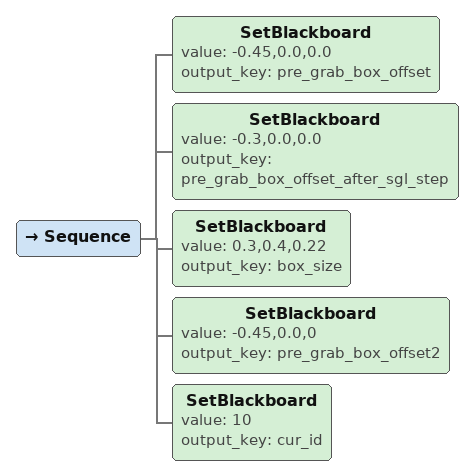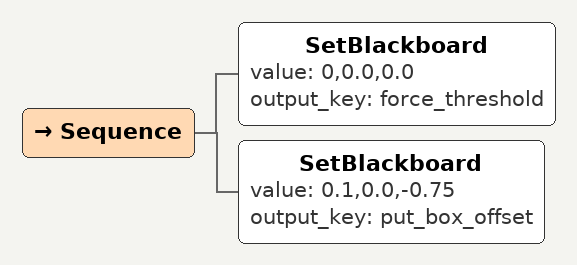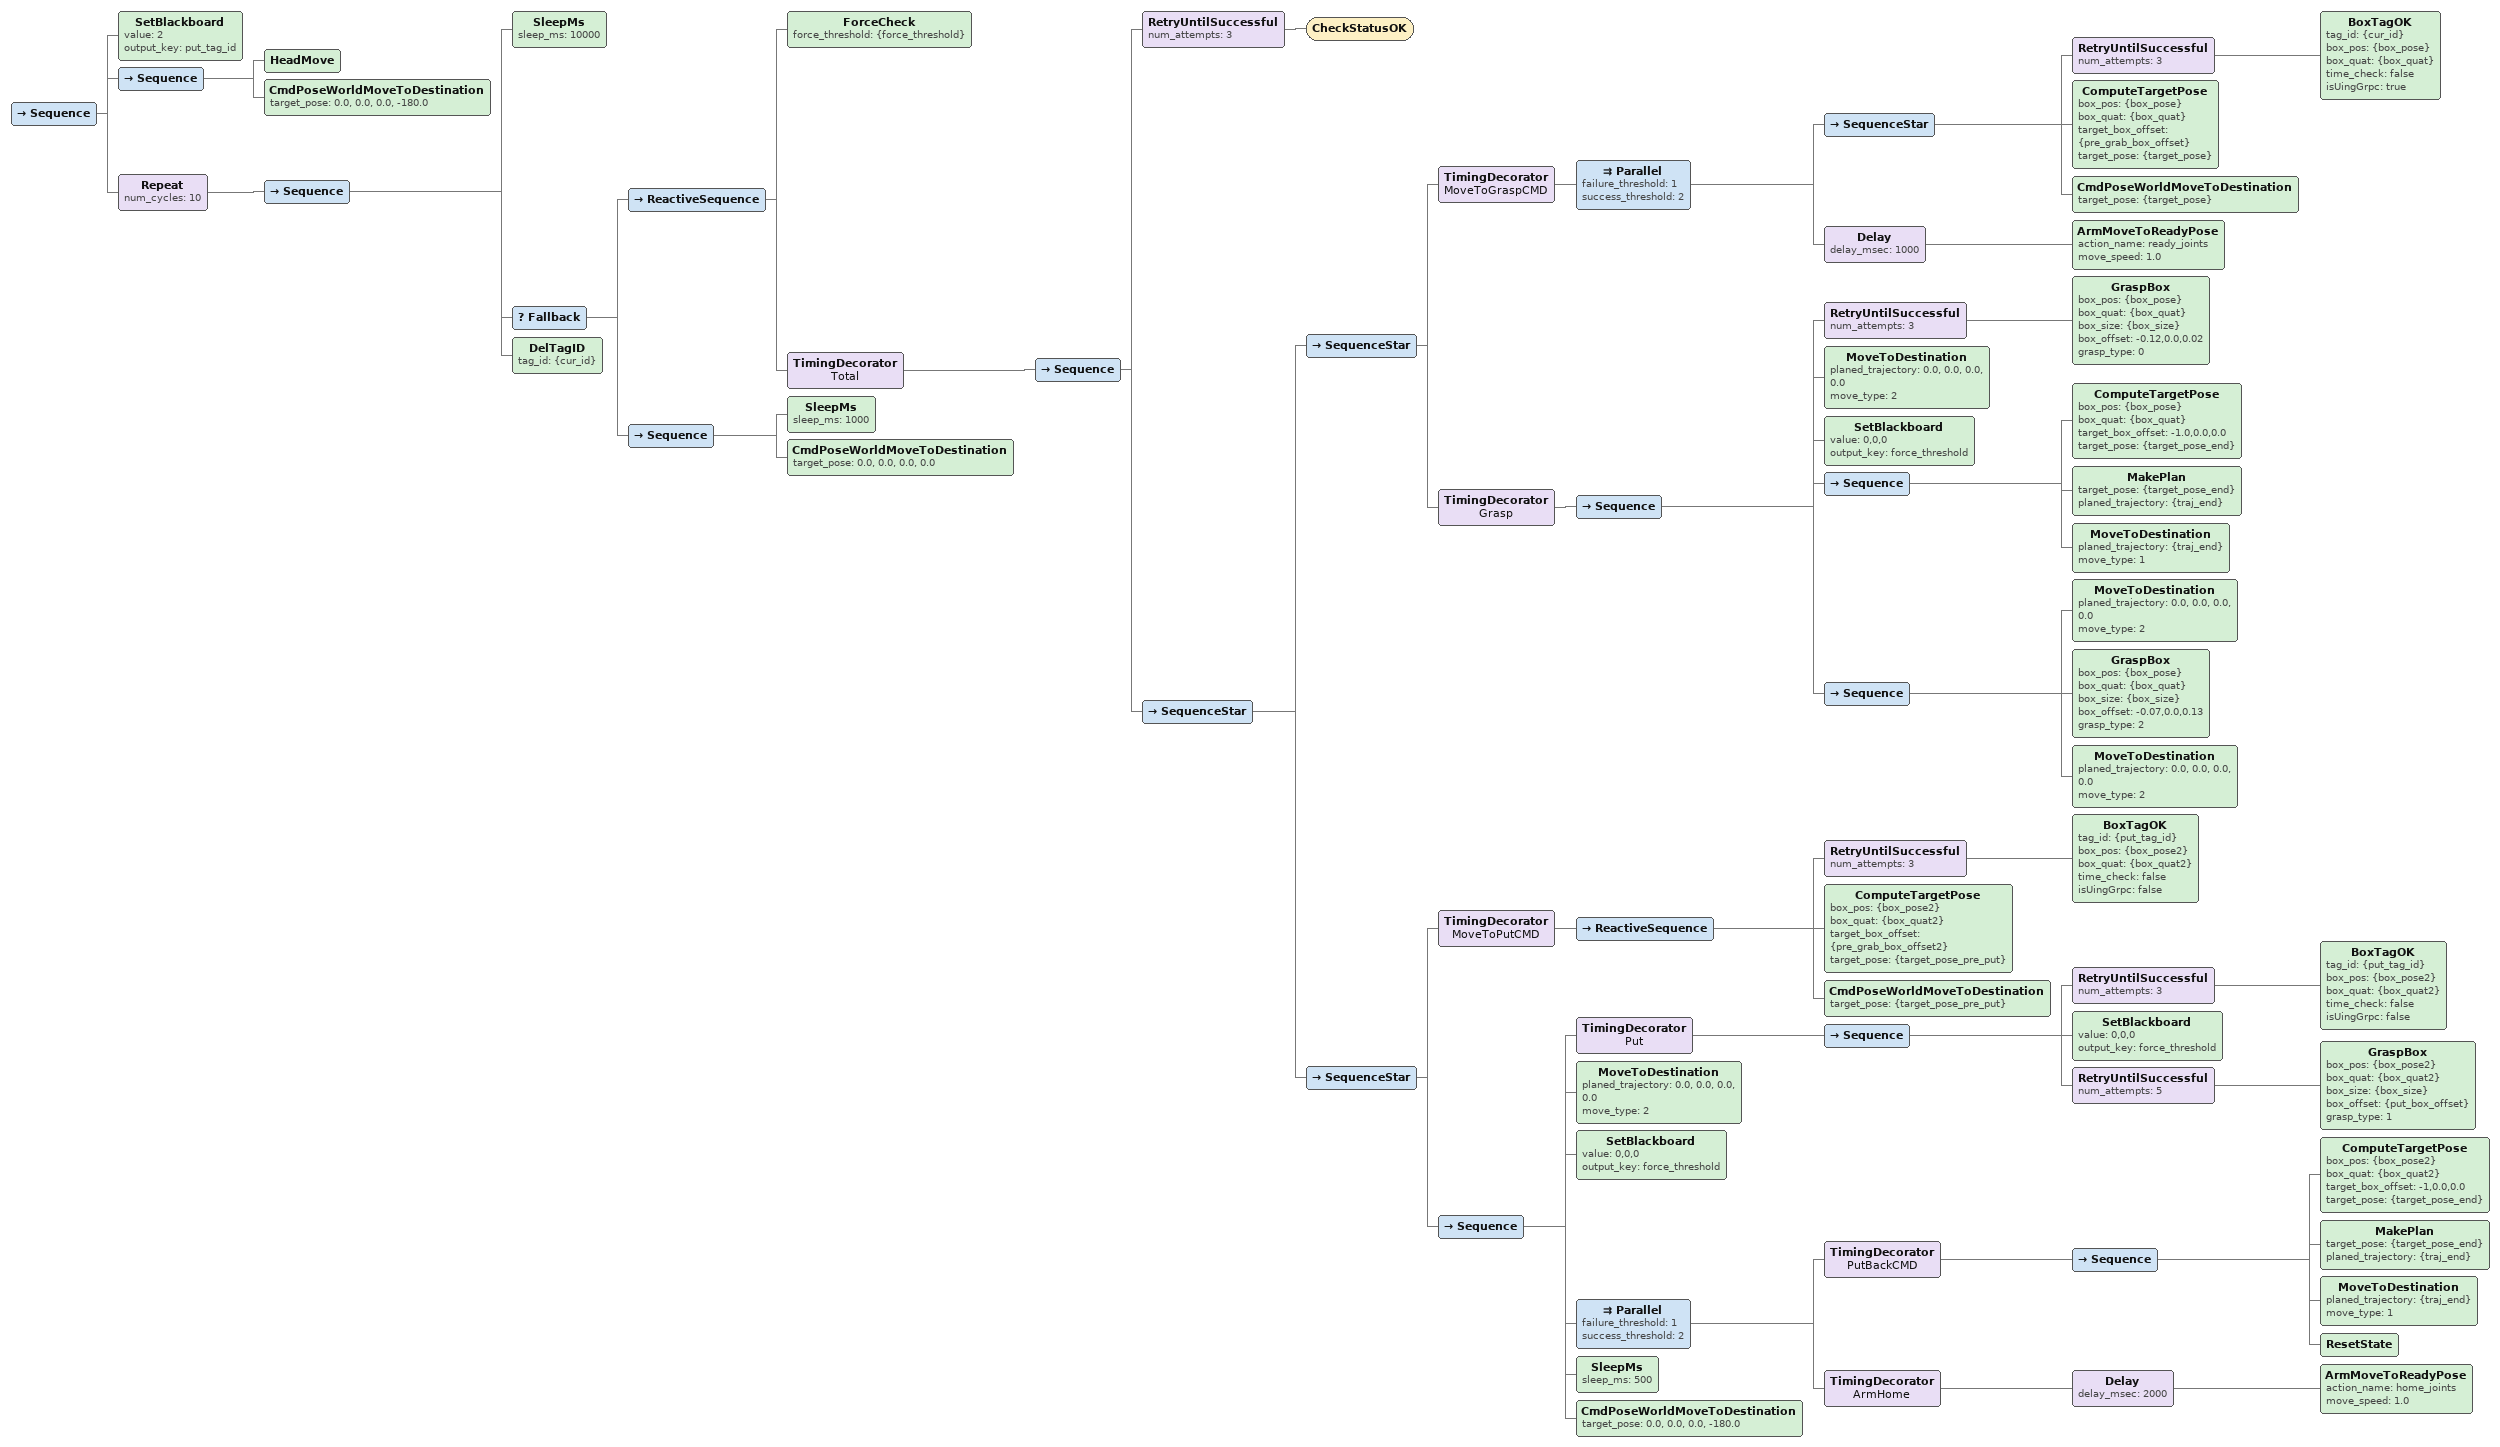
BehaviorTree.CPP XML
<Sequence>
  <SetBlackboard value="-0.45,0.0,0.0" output_key="pre_grab_box_offset"/>
  <SetBlackboard value="-0.3,0.0,0.0" output_key="pre_grab_box_offset_after_sgl_step"/>
  <SetBlackboard value="0.3,0.4,0.22" output_key="box_size"/>
  <SetBlackboard value="-0.45,0.0,0" output_key="pre_grab_box_offset2"/>
  <SetBlackboard value="10" output_key="cur_id"/>
</Sequence>

<Sequence>
  <SetBlackboard value="0,0.0,0.0" output_key="force_threshold"/>
  <SetBlackboard value="0.1,0.0,-0.75" output_key="put_box_offset"/>
</Sequence>

<Sequence>
  <SetBlackboard value="2" output_key="put_tag_id"/>
  <Sequence>
    <HeadMove/>
    <CmdPoseWorldMoveToDestination target_pose="0.0, 0.0, 0.0, -180.0"/>
  </Sequence>
  <Repeat num_cycles="10">
    <Sequence>
      <SleepMs sleep_ms="10000"/>
      <Fallback>
        <ReactiveSequence>
          <ForceCheck force_threshold="{force_threshold}"/>
          <TimingDecorator name="Total">
            <Sequence>
              <RetryUntilSuccessful num_attempts="3">
                <CheckStatusOK/>
              </RetryUntilSuccessful>
              <SequenceStar>
                <SequenceStar>
                  <TimingDecorator name="MoveToGraspCMD">
                    <Parallel failure_threshold="1" success_threshold="2">
                      <SequenceStar>
                        <RetryUntilSuccessful num_attempts="3">
                          <BoxTagOK tag_id="{cur_id}" box_pos="{box_pose}" box_quat="{box_quat}" time_check="false" isUingGrpc="true"/>
                        </RetryUntilSuccessful>
                        <ComputeTargetPose box_pos="{box_pose}" box_quat="{box_quat}" target_box_offset="{pre_grab_box_offset}" target_pose="{target_pose}"/>
                        <CmdPoseWorldMoveToDestination target_pose="{target_pose}"/>
                      </SequenceStar>
                      <Delay delay_msec="1000">
                        <ArmMoveToReadyPose action_name="ready_joints" move_speed="1.0"/>
                      </Delay>
                    </Parallel>
                  </TimingDecorator>
                  <TimingDecorator name="Grasp">
                    <Sequence>
                      <RetryUntilSuccessful num_attempts="3">
                        <GraspBox box_pos="{box_pose}" box_quat="{box_quat}" box_size="{box_size}" box_offset="-0.12,0.0,0.02" grasp_type="0"/>
                      </RetryUntilSuccessful>
                      <MoveToDestination planed_trajectory="0.0, 0.0, 0.0, 0.0" move_type="2"/>
                      <SetBlackboard value="0,0,0" output_key="force_threshold"/>
                      <Sequence>
                        <ComputeTargetPose box_pos="{box_pose}" box_quat="{box_quat}" target_box_offset="-1.0,0.0,0.0" target_pose="{target_pose_end}"/>
                        <MakePlan target_pose="{target_pose_end}" planed_trajectory="{traj_end}"/>
                        <MoveToDestination planed_trajectory="{traj_end}" move_type="1"/>
                      </Sequence>
                      <Sequence>
                        <MoveToDestination planed_trajectory="0.0, 0.0, 0.0, 0.0" move_type="2"/>
                        <GraspBox box_pos="{box_pose}" box_quat="{box_quat}" box_size="{box_size}" box_offset="-0.07,0.0,0.13" grasp_type="2"/>
                        <MoveToDestination planed_trajectory="0.0, 0.0, 0.0, 0.0" move_type="2"/>
                      </Sequence>
                    </Sequence>
                  </TimingDecorator>
                </SequenceStar>
                <SequenceStar>
                  <TimingDecorator name="MoveToPutCMD">
                    <ReactiveSequence>
                      <RetryUntilSuccessful num_attempts="3">
                        <BoxTagOK tag_id="{put_tag_id}" box_pos="{box_pose2}" box_quat="{box_quat2}" time_check="false" isUingGrpc="false"/>
                      </RetryUntilSuccessful>
                      <ComputeTargetPose box_pos="{box_pose2}" box_quat="{box_quat2}" target_box_offset="{pre_grab_box_offset2}" target_pose="{target_pose_pre_put}"/>
                      <CmdPoseWorldMoveToDestination target_pose="{target_pose_pre_put}"/>
                    </ReactiveSequence>
                  </TimingDecorator>
                  <Sequence>
                    <TimingDecorator name="Put">
                      <Sequence>
                        <RetryUntilSuccessful num_attempts="3">
                          <BoxTagOK tag_id="{put_tag_id}" box_pos="{box_pose2}" box_quat="{box_quat2}" time_check="false" isUingGrpc="false"/>
                        </RetryUntilSuccessful>
                        <SetBlackboard value="0,0,0" output_key="force_threshold"/>
                        <RetryUntilSuccessful num_attempts="5">
                          <GraspBox box_pos="{box_pose2}" box_quat="{box_quat2}" box_size="{box_size}" box_offset="{put_box_offset}" grasp_type="1"/>
                        </RetryUntilSuccessful>
                      </Sequence>
                    </TimingDecorator>
                    <MoveToDestination planed_trajectory="0.0, 0.0, 0.0, 0.0" move_type="2"/>
                    <SetBlackboard value="0,0,0" output_key="force_threshold"/>
                    <Parallel failure_threshold="1" success_threshold="2">
                      <TimingDecorator name="PutBackCMD">
                        <Sequence>
                          <ComputeTargetPose box_pos="{box_pose2}" box_quat="{box_quat2}" target_box_offset="-1,0.0,0.0" target_pose="{target_pose_end}"/>
                          <MakePlan target_pose="{target_pose_end}" planed_trajectory="{traj_end}"/>
                          <MoveToDestination planed_trajectory="{traj_end}" move_type="1"/>
                          <ResetState/>
                        </Sequence>
                      </TimingDecorator>
                      <TimingDecorator name="ArmHome">
                        <Delay delay_msec="2000">
                          <ArmMoveToReadyPose action_name="home_joints" move_speed="1.0"/>
                        </Delay>
                      </TimingDecorator>
                    </Parallel>
                    <SleepMs sleep_ms="500"/>
                    <CmdPoseWorldMoveToDestination target_pose="0.0, 0.0, 0.0, -180.0"/>
                  </Sequence>
                </SequenceStar>
              </SequenceStar>
            </Sequence>
          </TimingDecorator>
        </ReactiveSequence>
        <Sequence>
          <SleepMs sleep_ms="1000"/>
          <CmdPoseWorldMoveToDestination target_pose="0.0, 0.0, 0.0, 0.0"/>
        </Sequence>
      </Fallback>
      <DelTagID tag_id="{cur_id}"/>
    </Sequence>
  </Repeat>
</Sequence>
